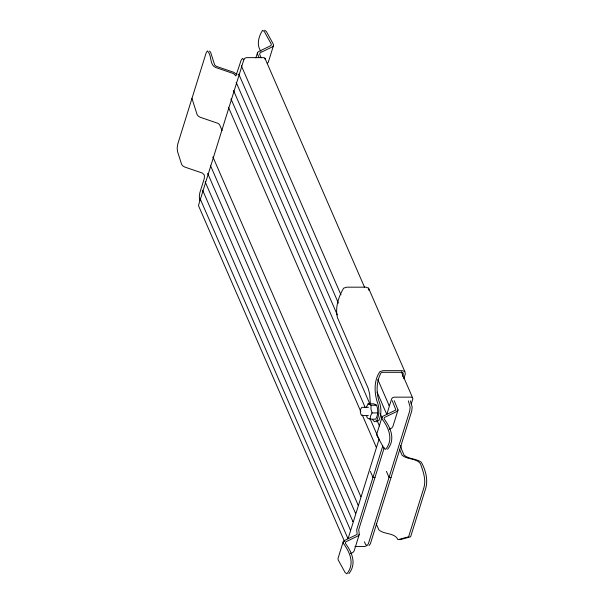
<?xml version="1.0" encoding="UTF-8"?>
<svg xmlns="http://www.w3.org/2000/svg" width="604" height="604" viewBox="0 0 604 604"><rect width="100%" height="100%" fill="white"/><g stroke="black" fill="none" stroke-linecap="round" stroke-linejoin="round"><path stroke-width="0.91" d="M366.515 415.401L367.179 417.704L368.047 418.429L370.131 419.153L375.688 419.153C378.285 415.069 378.278 409.693 376.617 405.254L373.665 403.812L368.108 403.812L366.53 406.922M368.108 403.812L371.06 405.254L370.962 409.089L372.056 412.925L370.494 416.043L370.131 419.153M255.892 57.916L257.523 52.684L258.489 51.634L270.924 45.602L271.347 44.273L264.356 31.567L262.619 30.313C258.633 36.232 256.239 45.058 260.943 51.332M264.582 30.2L266.326 31.461L273.31 44.16L273.453 45.67L268.289 62.257L267.293 63.405M343.193 541.811L338.021 558.398L338.164 559.908L345.156 572.607L346.885 573.8C354.933 563.842 350.109 552.418 343.329 543.321L343.193 541.811L344.182 540.663L357.13 534.397L356.7 529.655L382.793 445.873M381.939 417.409L376.768 433.997L376.911 435.507L383.902 448.206L385.631 449.399C393.68 439.44 388.855 428.017 382.075 418.919L381.939 417.409L382.928 416.262L395.877 409.988L392.215 400.671M402.536 376.39L403.291 373.974L402.996 372.842L401.781 372.313L382.596 372.313L381.048 372.834C376.36 381.109 376.179 392.019 378.95 401.048C381.464 407.171 381.645 414.374 378.897 420.452L376.594 421.811M403.797 378.814L405.307 373.974L404.854 371.626L368.553 288.153L365.994 287.179L346.809 287.172L343.646 288.146C338.587 296.579 334.895 307.7 337.455 317.666L368.115 388.153L369.671 393.967L370.433 404.574M384.25 447.677L358.716 529.655L359.289 534.374L354.125 550.961L352.985 552.433L350.501 553.641M394.231 400.671L398.036 409.973L392.872 426.56L391.732 428.032L389.248 429.24M411.196 404.144L412.857 398.814L412.57 397.681L401.298 371.762M369.021 545.593L370.388 543.759L411.717 411.06L412.154 407.104L410.358 400.829M398.036 409.973L396.896 411.445L384.469 417.477L384.046 418.806C390.818 427.904 395.643 439.327 387.602 449.285M359.289 534.374L358.149 535.846L345.722 541.879L345.299 543.207C352.072 552.305 356.896 563.728 348.855 573.687M273.453 45.67L272.457 46.818L260.03 52.85L259.705 54.413L261.2 57.863M340.981 294.865L241.411 65.919L242.045 65.504L243.986 59.29L244.975 58.158L246.523 57.629L263.691 57.629L264.907 58.158L364.476 287.096M338.399 303.155L238.829 74.216L239.463 73.801L241.789 66.334L241.411 65.919M337.319 314.903L236.247 82.506L236.881 82.091L239.207 74.632L238.829 74.216M370.056 404.408L233.665 90.804L234.299 90.389L236.625 82.922L236.247 82.506M365.216 407.519L231.083 99.094L231.717 98.678L234.042 91.219L233.665 90.804M360.754 411.49L228.501 107.391L229.135 106.976L231.46 99.509L231.083 99.094M348.123 538.557L347.745 538.141L348.38 537.726L350.705 530.259L350.328 529.844L350.962 529.429L353.287 521.969L352.91 521.554L353.544 521.139L355.869 513.672L355.492 513.257L356.126 512.841L358.451 505.382L358.074 504.967L358.708 504.551L361.033 497.084L213.001 157.153L213.635 156.738L228.871 107.806L228.501 107.391M358.074 504.967L210.418 165.443L211.053 165.028L213.378 157.569L213.001 157.153M355.492 513.257L207.836 173.741L208.471 173.325L210.788 165.858L210.418 165.443M352.91 521.554L205.247 182.03L205.881 181.615L208.206 174.156L207.836 173.741M350.328 529.844L202.665 190.328L203.299 189.913L205.624 182.446L205.247 182.03M347.745 538.141L200.083 198.618L200.717 198.203L203.042 190.736L202.665 190.328M386.87 414.155L386.492 413.74L387.126 413.325L389.452 405.858L389.074 405.443L389.708 405.027L391.649 398.806L392.638 397.674L394.186 397.153L411.354 397.153L412.57 397.681M360.656 496.669L361.29 496.261L376.534 447.33L376.156 446.915L376.79 446.499L379.116 439.033L378.738 438.617M366.401 545.91L364.854 546.439L354.918 546.439M399.961 539.682L410.622 536.797L425.933 487.647C428.062 479.025 425.45 469.731 421.313 462.211C416.231 458.496 408.916 459.251 404.099 455.174L401.66 449.565L400.777 445.593M371.06 405.254L376.617 405.254M368.425 407.322L361.849 407.322C359.765 409.557 359.825 413.264 361.758 415.582L368.334 415.582M372.056 412.925L377.643 412.932M374.993 477.402L372.97 477.402L370.35 471.377M391.052 477.409L389.029 477.409L386.409 471.377M404.854 371.626L402.302 370.652L383.11 370.652L379.954 371.619C374.042 379.818 374.201 391.634 376.934 401.048C379.448 407.171 379.622 414.374 376.881 420.452L374.578 421.811L372.389 419.44M243.91 59.668L242.453 58.407L241.094 60.309L235.9 75.93L233.476 73.575L215.794 67.535C209.203 64.885 212.125 55.16 207.406 50.925L206.16 52.827L177.75 144.062L177.161 148.018L177.576 151.702L181.638 164.409L182.801 165.911L184.794 167.059L202.476 173.099L204.318 175.017L204.416 178.082L199.765 193.008L199.297 196.964L199.999 200.664M209.467 51.038L210.637 52.291L214.692 64.998L216.277 66.319L233.952 72.359L237.032 74.79M200.083 198.618L200.46 199.033L198.52 205.254L198.807 206.387L344.59 541.592M258.995 57.44L257.531 54.066L257.523 52.684M408.342 400.829L410.139 407.104L409.693 411.06L368.364 543.759L367.006 545.593L365.548 544.393L364.431 541.818M377.802 379.523L389.074 405.443M377.1 392.139L386.492 413.74M399.637 449.565L402.083 455.174C407.088 459.848 416.299 457.923 420.459 463.721C423.102 471.392 426.265 479.463 423.91 487.647L408.606 536.797L397.938 539.682C394.639 532.403 384.084 534.751 378.829 529.814L376.201 523.759M380.15 413.393L382.03 417.711M377.19 420.822L379.448 426.001M370.101 418.746L378.368 437.757M362.257 414.948L376.156 446.915M222.083 130.464L219.516 124.552L217.976 123.337L200.294 117.297L198.301 116.149L197.131 114.647L191.959 98.444M264.907 58.158L265.194 59.29M368.553 288.153L369.006 290.494"/></g></svg>
